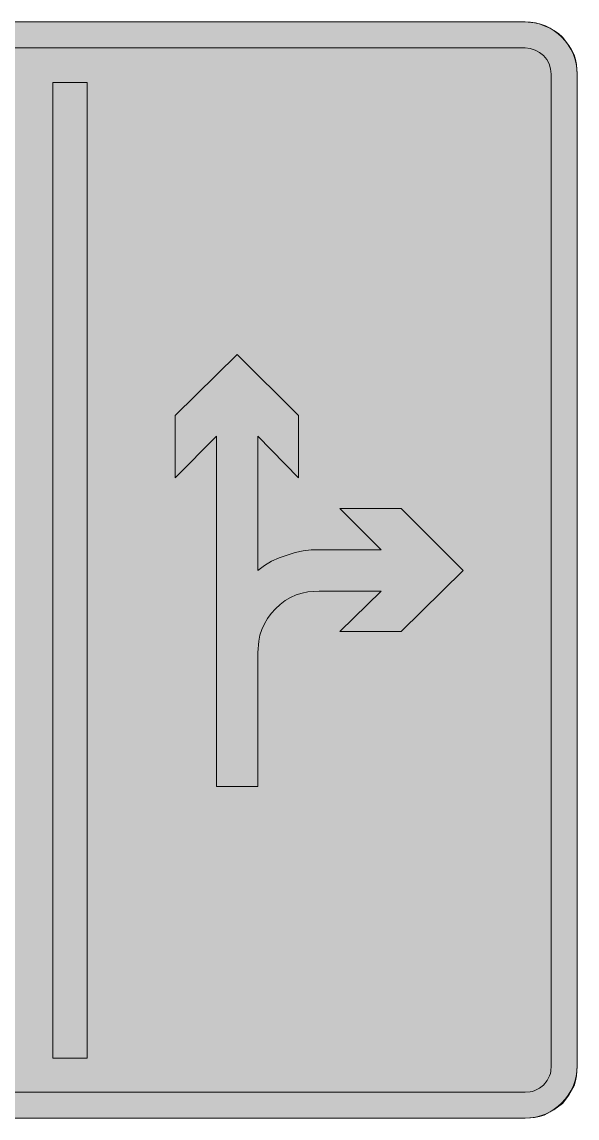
# Model space of a CAD drawing. Header units: metres. Extents: x 144 to 426, y 7 to 265.
# Drawn here: x 295 to 425.5, y 7.2 to 264.8 of the extents above; entities that cross this region are included whole.
import ezdxf

# ---------------------------------------------------------------- set-up
doc = ezdxf.new("R2010")
doc.units = ezdxf.units.M
for name, color, linetype, true_color in [('FILL_BLUE_0000FF', 7, 'Continuous', 0x0000ff), ('FILL_WHITE_FFFFFF', 7, 'Continuous', 0xffffff), ('STROKE_BLUE_0000FF', 7, 'Continuous', 0x0000ff)]:
    doc.layers.add(name, color=color, linetype=linetype, true_color=true_color)

msp = doc.modelspace()

# ---------------------------------------------------------------- hatches: boundary and pattern name
at = {"layer": 'FILL_BLUE_0000FF', "true_color": 0x0000ff}
h = msp.add_hatch(color=7, dxfattribs=at)
h.dxf.hatch_style = 1
h.paths.add_polyline_path([(419.4, 19.44), (419.36, 18.2), (419.25, 17.64), (419.04, 17.1), (418.46, 16.02), (417.6, 14.94), (416.68, 14.24), (415.62, 13.68), (415.05, 13.47), (414.45, 13.37), (413.28, 13.32), (156.06, 13.32), (154.88, 13.42), (153.77, 13.72), (152.72, 14.23), (151.74, 14.94), (150.93, 15.95), (150.37, 17.05), (150.04, 18.23), (149.94, 19.44), (149.94, 252.54), (150.04, 253.65), (150.37, 254.77), (150.93, 255.86), (151.74, 256.86), (152.66, 257.65), (153.72, 258.3), (154.89, 258.55), (156.06, 258.66), (413.28, 258.66), (414.49, 258.53), (415.64, 258.16), (416.7, 257.6), (417.6, 256.86), (418.41, 255.96), (418.97, 254.9), (419.3, 253.75), (419.4, 252.54), (419.4, 19.44)])
at = {"layer": 'FILL_WHITE_FFFFFF', "true_color": 0xffffff}
h = msp.add_hatch(color=7, dxfattribs=at)
h.dxf.hatch_style = 1
h.paths.add_polyline_path([(156.06, 7.2), (153.81, 7.36), (152.67, 7.58), (151.56, 7.92), (149.29, 9.14), (148.29, 9.84), (147.42, 10.62), (146.54, 11.6), (145.78, 12.62), (144.54, 14.76), (144.2, 15.95), (143.98, 17.1), (143.82, 19.44), (143.82, 252.54), (143.98, 254.79), (144.2, 255.93), (144.54, 257.04), (145.12, 258.19), (145.78, 259.25), (146.54, 260.23), (147.42, 261.18), (148.29, 262.06), (149.29, 262.8), (150.38, 263.41), (151.56, 263.88), (152.67, 264.32), (153.81, 264.6), (156.06, 264.78), (413.28, 264.78), (415.53, 264.6), (416.67, 264.32), (417.78, 263.88), (418.96, 263.41), (420.07, 262.8), (421.12, 262.06), (422.1, 261.18), (423.58, 259.25), (424.23, 258.19), (424.8, 257.04), (425.14, 255.93), (425.36, 254.79), (425.52, 252.54), (425.52, 19.44), (425.36, 17.1), (425.14, 15.95), (424.8, 14.76), (423.58, 12.62), (422.1, 10.62), (420.07, 9.14), (417.78, 7.92), (416.67, 7.58), (415.53, 7.36), (413.28, 7.2), (156.06, 7.2)])
h = msp.add_hatch(color=7, dxfattribs=at)
h.dxf.hatch_style = 1
h.paths.add_polyline_path([(310.32, 250.56), (310.32, 21.24), (302.22, 21.24), (302.22, 250.56), (310.32, 250.56)])
h = msp.add_hatch(color=7, dxfattribs=at)
h.dxf.hatch_style = 1
h.paths.add_polyline_path([(398.7, 135.9), (384.12, 121.5), (369.72, 121.5), (379.44, 131.04), (364.86, 131.04), (362.23, 130.86), (360.84, 130.58), (359.46, 130.14), (358.14, 129.53), (356.9, 128.79), (355.71, 127.91), (354.6, 126.9), (353.59, 125.79), (352.71, 124.61), (351.97, 123.36), (351.36, 122.04), (350.92, 120.66), (350.64, 119.27), (350.46, 116.64), (350.46, 85.14), (340.74, 85.14), (340.74, 167.4), (331.02, 157.68), (331.02, 172.26), (345.6, 186.66), (360, 172.26), (360, 157.68), (350.46, 167.4), (350.46, 135.9), (352.01, 137.04), (353.68, 138.04), (355.45, 138.86), (357.3, 139.5), (359.19, 140.08), (361.08, 140.47), (362.97, 140.69), (364.86, 140.76), (379.44, 140.76), (369.72, 150.48), (384.12, 150.48), (398.7, 135.9)])

# ---------------------------------------------------------------- linework, layer by layer
at = {"layer": 'FILL_BLUE_0000FF', "lineweight": 0, "true_color": 0x0000ff}
msp.add_lwpolyline([(156.06, 258.66), (413.28, 258.66), (414.49, 258.53), (415.64, 258.16), (416.7, 257.6), (417.6, 256.86), (418.41, 255.96), (418.97, 254.9), (419.3, 253.75), (419.4, 252.54), (419.4, 19.44), (419.36, 18.2), (419.25, 17.64), (419.04, 17.1), (418.46, 16.02), (417.6, 14.94), (416.68, 14.24), (415.62, 13.68), (415.05, 13.47), (414.45, 13.37), (413.28, 13.32), (156.06, 13.32)], dxfattribs=at)
at = {"layer": 'FILL_WHITE_FFFFFF', "lineweight": 0, "true_color": 0xffffff}
msp.add_lwpolyline([(156.06, 264.78), (413.28, 264.78), (415.53, 264.6), (416.67, 264.32), (417.78, 263.88), (418.96, 263.41), (420.07, 262.8), (421.12, 262.06), (422.1, 261.18), (423.58, 259.25), (424.23, 258.19), (424.8, 257.04), (425.14, 255.93), (425.36, 254.79), (425.52, 252.54), (425.52, 19.44), (425.36, 17.1), (425.14, 15.95), (424.8, 14.76), (423.58, 12.62), (422.1, 10.62), (420.07, 9.14), (417.78, 7.92), (416.67, 7.58), (415.53, 7.36), (413.28, 7.2), (156.06, 7.2)], dxfattribs=at)
for points in [[(310.32, 250.56), (310.32, 21.24), (302.22, 21.24), (302.22, 250.56)], [(398.7, 135.9), (384.12, 121.5), (369.72, 121.5), (379.44, 131.04), (364.86, 131.04), (362.23, 130.86), (360.84, 130.58), (359.46, 130.14), (358.14, 129.53), (356.9, 128.79), (355.71, 127.91), (354.6, 126.9), (353.59, 125.79), (352.71, 124.61), (351.97, 123.36), (351.36, 122.04), (350.92, 120.66), (350.64, 119.27), (350.46, 116.64), (350.46, 85.14), (340.74, 85.14), (340.74, 167.4), (331.02, 157.68), (331.02, 172.26), (345.6, 186.66), (360, 172.26), (360, 157.68), (350.46, 167.4), (350.46, 135.9), (352.01, 137.04), (353.68, 138.04), (355.45, 138.86), (357.3, 139.5), (359.19, 140.08), (361.08, 140.47), (362.97, 140.69), (364.86, 140.76), (379.44, 140.76), (369.72, 150.48), (384.12, 150.48)]]:
    msp.add_lwpolyline(points, close=True, dxfattribs=at)
at = {"layer": 'STROKE_BLUE_0000FF', "lineweight": 0, "true_color": 0x0000ff}
for points in [[(156.06, 264.78), (413.28, 264.78)], [(413.28, 264.78), (414.54, 264.72), (415.77, 264.53), (416.95, 264.24), (418.08, 263.83), (419.15, 263.32), (420.16, 262.71), (421.1, 262.01), (421.96, 261.22), (422.75, 260.36), (423.45, 259.42), (424.06, 258.41), (424.57, 257.34), (424.98, 256.21), (425.27, 255.03), (425.46, 253.8), (425.52, 252.54)], [(425.52, 252.54), (425.52, 19.44)], [(425.52, 19.44), (425.46, 18.18), (425.27, 16.95), (424.98, 15.77), (424.57, 14.64), (424.06, 13.57), (423.45, 12.56), (422.75, 11.62), (421.96, 10.75), (421.1, 9.97), (420.16, 9.27), (419.15, 8.66), (418.08, 8.15), (416.95, 7.74), (415.77, 7.45), (414.54, 7.26), (413.28, 7.2)], [(413.28, 7.2), (156.06, 7.2)]]:
    msp.add_lwpolyline(points, dxfattribs=at)

doc.saveas('drawing.dxf')
